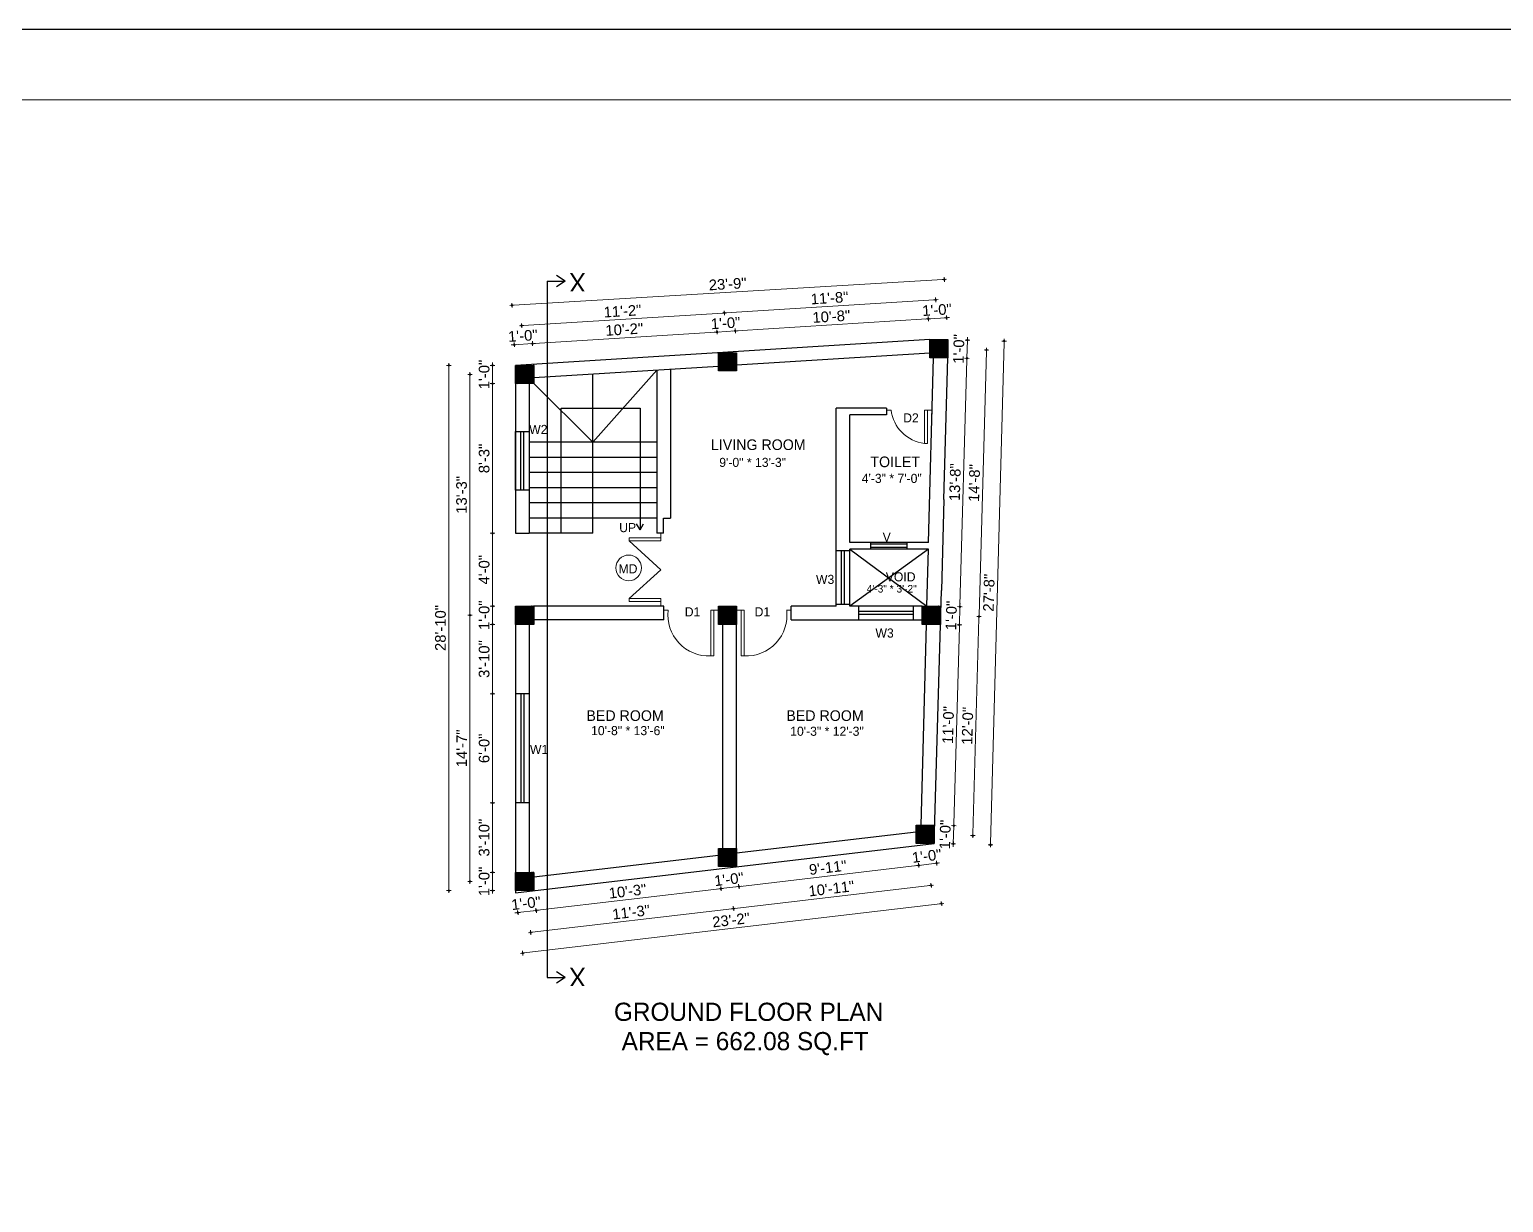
# Model space of a CAD drawing. Header units: inches. Extents: x 10143 to 23587, y -150 to 2442.
# Drawn here: x 18076 to 19047, y 1324 to 2098 of the extents above; entities that cross this region are included whole.
import ezdxf
from ezdxf.enums import TextEntityAlignment as Align

# ---------------------------------------------------------------- set-up
doc = ezdxf.new("R2010")
doc.units = ezdxf.units.IN
doc.header["$LTSCALE"] = 0.5
doc.header["$MEASUREMENT"] = 0
doc.header["$PDMODE"] = 66
for name, color, linetype, lineweight in [('0.13', 2, 'Continuous', 13), ('DW TEXT', 92, 'Continuous', 15), ('ELE1', 3, 'Continuous', 9), ('ELEVATION', 85, 'Continuous', 9), ('hatch', 9, 'Continuous', 0), ('Toilet', 7, 'Continuous', 25)]:
    doc.layers.add(name, color=color, linetype=linetype, lineweight=lineweight)
doc.styles.add('CEN', font='GOTHIC.TTF')
doc.styles.get("Standard").update_dxf_attribs({"font": 'arial.ttf'})
doc.dimstyles.new('S8', dxfattribs={"dimtxt": 5, "dimasz": 1, "dimexe": 6, "dimexo": 18, "dimgap": 1.9375, "dimtad": 1, "dimdec": 0, "dimzin": 3, "dimdsep": 46, "dimlunit": 4, "dimtxsty": 'Standard', "dimblk": 'dot 2', "dimcen": 12, "dimse1": 1, "dimse2": 1, "dimclrd": 1, "dimclre": 1, "dimclrt": 256, "dimadec": 0, "dimazin": 0, "dimtfac": 0.75, "dimtdec": 0, "dimtix": 1, "dimtmove": 1, "dimatfit": 3, "dimldrblk": 'DOT', "dimfxl": 1, "dimtolj": 1, "dimtzin": 0, "dimlwd": 9, "dimlwe": 9, "dimarcsym": 0})
pattern_1 = [(135, (18654.83025, -1856.22724), (-0.0883883476, -0.0883883476), [])]

# ---------------------------------------------------------------- blocks, each defined once
blk = doc.blocks.new('dot1')
at = {"layer": 'hatch'}
h = blk.add_hatch(color=256, dxfattribs=at)
edge = h.paths.add_edge_path()
edge.add_arc((0, 0), 1, 0, 360)
for p, q in [((3, 0), (-3, 0)), ((0, 3), (0, -3))]:
    blk.add_line(p, q, dxfattribs=at)
blk.add_circle((0, 0), 1, dxfattribs=at)
blk = doc.blocks.new('dot 2')
at = {"layer": 'hatch', "xscale": 0.5, "yscale": 0.5, "zscale": 0.5}
blk.add_blockref('dot1', (0, 0), dxfattribs=at)
blk = doc.blocks.new('*D1353')
at = {"layer": 'Defpoints', "color": 0, "transparency": 16777216}
for p in [(18380.82, 1541.92), (18395.98, 1541.92), (18395.98, 1529.92)]:
    blk.add_point(p, dxfattribs=at)
at = {"layer": 'Toilet', "color": 1, "lineweight": 9, "transparency": 16777216}
for p, q in [((18380.82, 1542.92), (18380.82, 1543.92)), ((18380.82, 1529.92), (18380.82, 1541.92)), ((18380.82, 1528.92), (18380.82, 1527.92))]:
    blk.add_line(p, q, dxfattribs=at)
for p, rotation in [((18380.82, 1541.92), 270), ((18380.82, 1529.92), 90)]:
    blk.add_blockref('dot 2', p, dxfattribs=dict(at, rotation=rotation))
at = {"layer": 'Toilet', "transparency": 16777216, "insert": (18375.3, 1535.92), "char_height": 7, "attachment_point": 5, "rotation": 90}
blk.add_mtext('\\A1;1\'-0"', dxfattribs=at)
blk = doc.blocks.new('_Dot')
at = {"color": 0, "linetype": 'ByBlock', "lineweight": -2}
blk.add_line((-0.5, 0), (-1, 0), dxfattribs=at)
at = {"color": 0, "linetype": 'ByBlock', "const_width": 0.5}
blk.add_lwpolyline([(-0.25, 0, 1), (0.25, 0, 1)], format="xyb", close=True, dxfattribs=at)
blk = doc.blocks.new('*D1354')
at = {"layer": 'Defpoints', "color": 0, "transparency": 16777216}
for p in [(18380.82, 1587.66), (18395.98, 1587.66), (18395.98, 1541.92)]:
    blk.add_point(p, dxfattribs=at)
at = {"layer": 'Toilet', "color": 1, "lineweight": 9, "transparency": 16777216}
blk.add_line((18380.82, 1542.92), (18380.82, 1586.66), dxfattribs=at)
for p, rotation in [((18380.82, 1587.66), 90), ((18380.82, 1541.92), 270)]:
    blk.add_blockref('dot 2', p, dxfattribs=dict(at, rotation=rotation))
at = {"layer": 'Toilet', "transparency": 16777216, "insert": (18375.3, 1564.79), "char_height": 7, "attachment_point": 5, "rotation": 90}
blk.add_mtext('\\A1;3\'-10"', dxfattribs=at)
blk = doc.blocks.new('*D1355')
at = {"layer": 'Defpoints', "color": 0, "transparency": 16777216}
for p in [(18380.82, 1659.66), (18395.98, 1659.66), (18395.98, 1587.66)]:
    blk.add_point(p, dxfattribs=at)
at = {"layer": 'Toilet', "color": 1, "lineweight": 9, "transparency": 16777216}
blk.add_line((18380.82, 1588.66), (18380.82, 1658.66), dxfattribs=at)
for p, rotation in [((18380.82, 1659.66), 90), ((18380.82, 1587.66), 270)]:
    blk.add_blockref('dot 2', p, dxfattribs=dict(at, rotation=rotation))
at = {"layer": 'Toilet', "transparency": 16777216, "insert": (18375.3, 1623.66), "char_height": 7, "attachment_point": 5, "rotation": 90}
blk.add_mtext('\\A1;6\'-0"', dxfattribs=at)
blk = doc.blocks.new('*D1356')
at = {"layer": 'Defpoints', "color": 0, "transparency": 16777216}
for p in [(18380.82, 1705.41), (18395.98, 1705.41), (18395.98, 1659.66)]:
    blk.add_point(p, dxfattribs=at)
at = {"layer": 'Toilet', "color": 1, "lineweight": 9, "transparency": 16777216}
blk.add_line((18380.82, 1660.66), (18380.82, 1704.41), dxfattribs=at)
for p, rotation in [((18380.82, 1705.41), 90), ((18380.82, 1659.66), 270)]:
    blk.add_blockref('dot 2', p, dxfattribs=dict(at, rotation=rotation))
at = {"layer": 'Toilet', "transparency": 16777216, "insert": (18375.3, 1682.53), "char_height": 7, "attachment_point": 5, "rotation": 90}
blk.add_mtext('\\A1;3\'-10"', dxfattribs=at)
blk = doc.blocks.new('*D1357')
at = {"layer": 'Defpoints', "color": 0, "transparency": 16777216}
for p in [(18380.82, 1717.41), (18395.98, 1717.41), (18395.98, 1705.41)]:
    blk.add_point(p, dxfattribs=at)
at = {"layer": 'Toilet', "color": 1, "lineweight": 9, "transparency": 16777216}
for p, q in [((18380.82, 1718.41), (18380.82, 1719.41)), ((18380.82, 1705.41), (18380.82, 1717.41)), ((18380.82, 1704.41), (18380.82, 1703.41))]:
    blk.add_line(p, q, dxfattribs=at)
for p, rotation in [((18380.82, 1717.41), 270), ((18380.82, 1705.41), 90)]:
    blk.add_blockref('dot 2', p, dxfattribs=dict(at, rotation=rotation))
at = {"layer": 'Toilet', "transparency": 16777216, "insert": (18375.3, 1711.41), "char_height": 7, "attachment_point": 5, "rotation": 90}
blk.add_mtext('\\A1;1\'-0"', dxfattribs=at)
blk = doc.blocks.new('*D1358')
at = {"layer": 'Defpoints', "color": 0, "transparency": 16777216}
for p in [(18380.82, 1765.41), (18395.98, 1765.41), (18395.98, 1717.41)]:
    blk.add_point(p, dxfattribs=at)
at = {"layer": 'Toilet', "color": 1, "lineweight": 9, "transparency": 16777216}
blk.add_line((18380.82, 1718.41), (18380.82, 1764.41), dxfattribs=at)
for p, rotation in [((18380.82, 1765.41), 90), ((18380.82, 1717.41), 270)]:
    blk.add_blockref('dot 2', p, dxfattribs=dict(at, rotation=rotation))
at = {"layer": 'Toilet', "transparency": 16777216, "insert": (18375.3, 1741.41), "char_height": 7, "attachment_point": 5, "rotation": 90}
blk.add_mtext('\\A1;4\'-0"', dxfattribs=at)
blk = doc.blocks.new('*D1359')
at = {"layer": 'Defpoints', "color": 0, "transparency": 16777216}
for p in [(18380.82, 1864.09), (18395.98, 1864.09), (18395.98, 1765.41)]:
    blk.add_point(p, dxfattribs=at)
at = {"layer": 'Toilet', "color": 1, "lineweight": 9, "transparency": 16777216}
blk.add_line((18380.82, 1766.41), (18380.82, 1863.09), dxfattribs=at)
for p, rotation in [((18380.82, 1864.09), 90), ((18380.82, 1765.41), 270)]:
    blk.add_blockref('dot 2', p, dxfattribs=dict(at, rotation=rotation))
at = {"layer": 'Toilet', "transparency": 16777216, "insert": (18375.3, 1814.75), "char_height": 7, "attachment_point": 5, "rotation": 90}
blk.add_mtext('\\A1;8\'-3"', dxfattribs=at)
blk = doc.blocks.new('*D1360')
at = {"layer": 'Defpoints', "color": 0, "transparency": 16777216}
for p in [(18380.82, 1876.09), (18395.98, 1876.09), (18395.98, 1864.09)]:
    blk.add_point(p, dxfattribs=at)
at = {"layer": 'Toilet', "color": 1, "lineweight": 9, "transparency": 16777216}
for p, q in [((18380.82, 1877.09), (18380.82, 1878.09)), ((18380.82, 1864.09), (18380.82, 1876.09)), ((18380.82, 1863.09), (18380.82, 1862.09))]:
    blk.add_line(p, q, dxfattribs=at)
for p, rotation in [((18380.82, 1876.09), 270), ((18380.82, 1864.09), 90)]:
    blk.add_blockref('dot 2', p, dxfattribs=dict(at, rotation=rotation))
at = {"layer": 'Toilet', "transparency": 16777216, "insert": (18375.3, 1870.09), "char_height": 7, "attachment_point": 5, "rotation": 90}
blk.add_mtext('\\A1;1\'-0"', dxfattribs=at)
blk = doc.blocks.new('*D1361')
at = {"layer": 'Defpoints', "color": 0, "transparency": 16777216}
for p in [(18365.92, 1711.41), (18401.98, 1711.41), (18401.98, 1535.92)]:
    blk.add_point(p, dxfattribs=at)
at = {"layer": 'Toilet', "color": 1, "lineweight": 9, "transparency": 16777216}
blk.add_line((18365.92, 1536.92), (18365.92, 1710.41), dxfattribs=at)
for p, rotation in [((18365.92, 1711.41), 90), ((18365.92, 1535.92), 270)]:
    blk.add_blockref('dot 2', p, dxfattribs=dict(at, rotation=rotation))
at = {"layer": 'Toilet', "transparency": 16777216, "insert": (18360.47, 1623.66), "char_height": 7, "attachment_point": 5, "rotation": 90}
blk.add_mtext('\\A1;14\'-7"', dxfattribs=at)
blk = doc.blocks.new('*D1362')
at = {"layer": 'Defpoints', "color": 0, "transparency": 16777216}
for p in [(18365.92, 1870.09), (18401.98, 1870.09), (18401.98, 1711.41)]:
    blk.add_point(p, dxfattribs=at)
at = {"layer": 'Toilet', "color": 1, "lineweight": 9, "transparency": 16777216}
blk.add_line((18365.92, 1712.41), (18365.92, 1869.09), dxfattribs=at)
for p, rotation in [((18365.92, 1870.09), 90), ((18365.92, 1711.41), 270)]:
    blk.add_blockref('dot 2', p, dxfattribs=dict(at, rotation=rotation))
at = {"layer": 'Toilet', "transparency": 16777216, "insert": (18360.4, 1790.75), "char_height": 7, "attachment_point": 5, "rotation": 90}
blk.add_mtext('\\A1;13\'-3"', dxfattribs=at)
blk = doc.blocks.new('*D1363')
at = {"layer": 'Defpoints', "color": 0, "transparency": 16777216}
for p in [(18352.04, 1876.09), (18395.98, 1876.09), (18395.98, 1529.92)]:
    blk.add_point(p, dxfattribs=at)
at = {"layer": 'Toilet', "color": 1, "lineweight": 9, "transparency": 16777216}
blk.add_line((18352.04, 1530.92), (18352.04, 1875.09), dxfattribs=at)
for p, rotation in [((18352.04, 1876.09), 90), ((18352.04, 1529.92), 270)]:
    blk.add_blockref('dot 2', p, dxfattribs=dict(at, rotation=rotation))
at = {"layer": 'Toilet', "transparency": 16777216, "insert": (18346.53, 1703), "char_height": 7, "attachment_point": 5, "rotation": 90}
blk.add_mtext('\\A1;28\'-10"', dxfattribs=at)
blk = doc.blocks.new('*D1364')
at = {"layer": 'Defpoints', "color": 0, "transparency": 16777216}
for p in [(18395.98, 1528.5), (18407.98, 1529.92), (18409.53, 1516.8)]:
    blk.add_point(p, dxfattribs=at)
at = {"layer": 'Toilet', "color": 1, "lineweight": 9, "transparency": 16777216}
for p, q in [((18396.53, 1515.27), (18395.54, 1515.15)), ((18397.53, 1515.39), (18409.53, 1516.8)), ((18410.52, 1516.92), (18411.51, 1517.04))]:
    blk.add_line(p, q, dxfattribs=at)
for p, rotation in [((18397.53, 1515.39), 6.727351048226113), ((18409.53, 1516.8), 186.7273510482261)]:
    blk.add_blockref('dot 2', p, dxfattribs=dict(at, rotation=rotation))
at = {"layer": 'Toilet', "transparency": 16777216, "insert": (18402.88, 1521.57), "char_height": 7, "attachment_point": 5, "rotation": 6.72735}
blk.add_mtext('\\A1;1\'-0"', dxfattribs=at)
blk = doc.blocks.new('*D1365')
at = {"layer": 'Defpoints', "color": 0, "transparency": 16777216}
for p in [(18529.6, 1545.68), (18407.98, 1529.92), (18531.31, 1531.17)]:
    blk.add_point(p, dxfattribs=at)
at = {"layer": 'Toilet', "color": 1, "lineweight": 9, "transparency": 16777216}
blk.add_line((18410.52, 1516.92), (18530.32, 1531.05), dxfattribs=at)
for p, rotation in [((18531.31, 1531.17), 6.727351048252396), ((18409.53, 1516.8), 186.7273510482524)]:
    blk.add_blockref('dot 2', p, dxfattribs=dict(at, rotation=rotation))
at = {"layer": 'Toilet', "transparency": 16777216, "insert": (18469.78, 1529.46), "char_height": 7, "attachment_point": 5, "rotation": 6.72735}
blk.add_mtext('\\A1;10\'-3"', dxfattribs=at)
blk = doc.blocks.new('*D1366')
at = {"layer": 'Defpoints', "color": 0, "transparency": 16777216}
for p in [(18529.6, 1545.68), (18541.6, 1545.68), (18543.15, 1532.56)]:
    blk.add_point(p, dxfattribs=at)
at = {"layer": 'Toilet', "color": 1, "lineweight": 9, "transparency": 16777216}
for p, q in [((18530.32, 1531.05), (18529.33, 1530.93)), ((18531.31, 1531.17), (18543.15, 1532.56)), ((18544.14, 1532.68), (18545.14, 1532.8))]:
    blk.add_line(p, q, dxfattribs=at)
for p, rotation in [((18531.31, 1531.17), 6.727351048252412), ((18543.15, 1532.56), 186.7273510482524)]:
    blk.add_blockref('dot 2', p, dxfattribs=dict(at, rotation=rotation))
at = {"layer": 'Toilet', "transparency": 16777216, "insert": (18536.59, 1537.34), "char_height": 7, "attachment_point": 5, "rotation": 6.72735}
blk.add_mtext('\\A1;1\'-0"', dxfattribs=at)
blk = doc.blocks.new('*D1367')
at = {"layer": 'Defpoints', "color": 0, "transparency": 16777216}
for p in [(18659.88, 1561.05), (18541.6, 1545.68), (18661.59, 1546.54)]:
    blk.add_point(p, dxfattribs=at)
at = {"layer": 'Toilet', "color": 1, "lineweight": 9, "transparency": 16777216}
blk.add_line((18544.14, 1532.68), (18660.6, 1546.42), dxfattribs=at)
for p, rotation in [((18661.59, 1546.54), 6.727351048252396), ((18543.15, 1532.56), 186.7273510482524)]:
    blk.add_blockref('dot 2', p, dxfattribs=dict(at, rotation=rotation))
at = {"layer": 'Toilet', "transparency": 16777216, "insert": (18601.73, 1545.02), "char_height": 7, "attachment_point": 5, "rotation": 6.72735}
blk.add_mtext('\\A1;9\'-11"', dxfattribs=at)
blk = doc.blocks.new('*D1368')
at = {"layer": 'Defpoints', "color": 0, "transparency": 16777216}
for p in [(18659.88, 1561.05), (18671.88, 1561.05), (18673.43, 1547.93)]:
    blk.add_point(p, dxfattribs=at)
at = {"layer": 'Toilet', "color": 1, "lineweight": 9, "transparency": 16777216}
for p, q in [((18660.6, 1546.42), (18659.61, 1546.3)), ((18661.59, 1546.54), (18673.43, 1547.93)), ((18674.42, 1548.05), (18675.41, 1548.17))]:
    blk.add_line(p, q, dxfattribs=at)
for p, rotation in [((18661.59, 1546.54), 6.727351048252412), ((18673.43, 1547.93), 186.7273510482524)]:
    blk.add_blockref('dot 2', p, dxfattribs=dict(at, rotation=rotation))
at = {"layer": 'Toilet', "transparency": 16777216, "insert": (18666.87, 1552.71), "char_height": 7, "attachment_point": 5, "rotation": 6.72735}
blk.add_mtext('\\A1;1\'-0"', dxfattribs=at)
blk = doc.blocks.new('*D1369')
at = {"layer": 'Defpoints', "color": 0, "transparency": 16777216}
for p in [(18665.88, 1567.05), (18535.6, 1551.68), (18539.57, 1518.04)]:
    blk.add_point(p, dxfattribs=at)
at = {"layer": 'Toilet', "color": 1, "lineweight": 9, "transparency": 16777216}
blk.add_line((18668.86, 1533.29), (18540.56, 1518.15), dxfattribs=at)
for p, rotation in [((18669.85, 1533.4), 6.727351048225874), ((18539.57, 1518.04), 186.7273510482259)]:
    blk.add_blockref('dot 2', p, dxfattribs=dict(at, rotation=rotation))
at = {"layer": 'Toilet', "transparency": 16777216, "insert": (18604.07, 1531.19), "char_height": 7, "attachment_point": 5, "rotation": 6.72735}
blk.add_mtext('\\A1;10\'-11"', dxfattribs=at)
blk = doc.blocks.new('*D1370')
at = {"layer": 'Defpoints', "color": 0, "transparency": 16777216}
for p in [(18535.6, 1551.68), (18401.98, 1535.92), (18405.95, 1502.27)]:
    blk.add_point(p, dxfattribs=at)
at = {"layer": 'Toilet', "color": 1, "lineweight": 9, "transparency": 16777216}
blk.add_line((18538.58, 1517.92), (18406.94, 1502.39), dxfattribs=at)
for p, rotation in [((18539.57, 1518.04), 6.727351048252412), ((18405.95, 1502.27), 186.7273510482524)]:
    blk.add_blockref('dot 2', p, dxfattribs=dict(at, rotation=rotation))
at = {"layer": 'Toilet', "transparency": 16777216, "insert": (18472.11, 1515.63), "char_height": 7, "attachment_point": 5, "rotation": 6.72735}
blk.add_mtext('\\A1;11\'-3"', dxfattribs=at)
blk = doc.blocks.new('*D1371')
at = {"layer": 'Defpoints', "color": 0, "transparency": 16777216}
for p in [(18671.88, 1561.05), (18395.98, 1528.5), (18676.58, 1521.25)]:
    blk.add_point(p, dxfattribs=at)
at = {"layer": 'Toilet', "color": 1, "lineweight": 9, "transparency": 16777216}
blk.add_line((18401.67, 1488.82), (18675.58, 1521.13), dxfattribs=at)
for p, rotation in [((18676.58, 1521.25), 6.727351048225743), ((18400.68, 1488.7), 186.7273510482257)]:
    blk.add_blockref('dot 2', p, dxfattribs=dict(at, rotation=rotation))
at = {"layer": 'Toilet', "transparency": 16777216, "insert": (18537.98, 1510.45), "char_height": 7, "attachment_point": 5, "rotation": 6.72735}
blk.add_mtext('\\A1;23\'-2"', dxfattribs=at)
blk = doc.blocks.new('*D1372')
at = {"layer": 'Defpoints', "color": 0, "transparency": 16777216}
for p in [(18669.93, 1711.41), (18701.31, 1710.53), (18665.88, 1567.05)]:
    blk.add_point(p, dxfattribs=at)
at = {"layer": 'Toilet', "color": 1, "lineweight": 9, "transparency": 16777216}
blk.add_line((18697.29, 1567.17), (18701.28, 1709.53), dxfattribs=at)
for p, rotation in [((18701.31, 1710.53), 88.39404783827474), ((18697.26, 1566.17), 268.3940478382747)]:
    blk.add_blockref('dot 2', p, dxfattribs=dict(at, rotation=rotation))
at = {"layer": 'Toilet', "transparency": 16777216, "insert": (18693.78, 1638.5), "char_height": 7, "attachment_point": 5, "rotation": 88.39405}
blk.add_mtext('\\A1;12\'-0"', dxfattribs=at)
blk = doc.blocks.new('*D1373')
at = {"layer": 'Defpoints', "color": 0, "transparency": 16777216}
for p in [(18674.86, 1887.14), (18706.24, 1886.26), (18669.93, 1711.41)]:
    blk.add_point(p, dxfattribs=at)
at = {"layer": 'Toilet', "color": 1, "lineweight": 9, "transparency": 16777216}
blk.add_line((18701.34, 1711.53), (18706.21, 1885.26), dxfattribs=at)
for p, rotation in [((18706.24, 1886.26), 88.3940478382136), ((18701.31, 1710.53), 268.3940478382136)]:
    blk.add_blockref('dot 2', p, dxfattribs=dict(at, rotation=rotation))
at = {"layer": 'Toilet', "transparency": 16777216, "insert": (18698.26, 1798.55), "char_height": 7, "attachment_point": 5, "rotation": 88.39405}
blk.add_mtext('\\A1;14\'-8"', dxfattribs=at)
blk = doc.blocks.new('*D1344')
at = {"layer": 'Defpoints', "color": 0, "transparency": 16777216}
for p in [(18672.22, 1573.05), (18684.73, 1572.69), (18671.88, 1561.05)]:
    blk.add_point(p, dxfattribs=at)
at = {"layer": 'Toilet', "color": 1, "lineweight": 9, "transparency": 16777216}
for p, q in [((18684.76, 1573.69), (18684.78, 1574.69)), ((18684.39, 1560.69), (18684.73, 1572.69)), ((18684.36, 1559.69), (18684.33, 1558.7))]:
    blk.add_line(p, q, dxfattribs=at)
for p, rotation in [((18684.73, 1572.69), 268.3940478382726), ((18684.39, 1560.69), 88.39404783827257)]:
    blk.add_blockref('dot 2', p, dxfattribs=dict(at, rotation=rotation))
at = {"layer": 'Toilet', "transparency": 16777216, "insert": (18679.05, 1566.85), "char_height": 7, "attachment_point": 5, "rotation": 88.39405}
blk.add_mtext('\\A1;1\'-0"', dxfattribs=at)
blk = doc.blocks.new('*D1374')
at = {"layer": 'Defpoints', "color": 0, "transparency": 16777216}
for p in [(18675.93, 1705.41), (18688.44, 1705.06), (18672.22, 1573.05)]:
    blk.add_point(p, dxfattribs=at)
at = {"layer": 'Toilet', "color": 1, "lineweight": 9, "transparency": 16777216}
blk.add_line((18684.76, 1573.69), (18688.41, 1704.06), dxfattribs=at)
for p, rotation in [((18688.44, 1705.06), 88.3940478382136), ((18684.73, 1572.69), 268.3940478382136)]:
    blk.add_blockref('dot 2', p, dxfattribs=dict(at, rotation=rotation))
at = {"layer": 'Toilet', "transparency": 16777216, "insert": (18681.07, 1639.03), "char_height": 7, "attachment_point": 5, "rotation": 88.39405}
blk.add_mtext('\\A1;11\'-0"', dxfattribs=at)
blk = doc.blocks.new('*D1375')
at = {"layer": 'Defpoints', "color": 0, "transparency": 16777216}
for p in [(18675.93, 1717.41), (18688.77, 1717.05), (18675.93, 1705.41)]:
    blk.add_point(p, dxfattribs=at)
at = {"layer": 'Toilet', "color": 1, "lineweight": 9, "transparency": 16777216}
for p, q in [((18688.44, 1705.06), (18688.77, 1717.05)), ((18688.8, 1718.05), (18688.83, 1719.05)), ((18688.41, 1704.06), (18688.38, 1703.06))]:
    blk.add_line(p, q, dxfattribs=at)
for p, rotation in [((18688.77, 1717.05), 268.3940478382136), ((18688.44, 1705.06), 88.39404783821358)]:
    blk.add_blockref('dot 2', p, dxfattribs=dict(at, rotation=rotation))
at = {"layer": 'Toilet', "transparency": 16777216, "insert": (18683.1, 1711.21), "char_height": 7, "attachment_point": 5, "rotation": 88.39405}
blk.add_mtext('\\A1;1\'-0"', dxfattribs=at)
blk = doc.blocks.new('*D1376')
at = {"layer": 'Defpoints', "color": 0, "transparency": 16777216}
for p in [(18680.86, 1881.14), (18693.37, 1880.79), (18675.93, 1717.41)]:
    blk.add_point(p, dxfattribs=at)
at = {"layer": 'Toilet', "color": 1, "lineweight": 9, "transparency": 16777216}
blk.add_line((18688.8, 1718.05), (18693.34, 1879.79), dxfattribs=at)
for p, rotation in [((18693.37, 1880.79), 88.3940478382136), ((18688.77, 1717.05), 268.3940478382136)]:
    blk.add_blockref('dot 2', p, dxfattribs=dict(at, rotation=rotation))
at = {"layer": 'Toilet', "transparency": 16777216, "insert": (18685.56, 1799.07), "char_height": 7, "attachment_point": 5, "rotation": 88.39405}
blk.add_mtext('\\A1;13\'-8"', dxfattribs=at)
blk = doc.blocks.new('*D1377')
at = {"layer": 'Defpoints', "color": 0, "transparency": 16777216}
for p in [(18680.86, 1893.14), (18693.7, 1892.78), (18680.86, 1881.14)]:
    blk.add_point(p, dxfattribs=at)
at = {"layer": 'Toilet', "color": 1, "lineweight": 9, "transparency": 16777216}
for p, q in [((18693.73, 1893.78), (18693.76, 1894.78)), ((18693.37, 1880.79), (18693.7, 1892.78)), ((18693.34, 1879.79), (18693.31, 1878.79))]:
    blk.add_line(p, q, dxfattribs=at)
for p, rotation in [((18693.7, 1892.78), 268.3940478382136), ((18693.37, 1880.79), 88.39404783821358)]:
    blk.add_blockref('dot 2', p, dxfattribs=dict(at, rotation=rotation))
at = {"layer": 'Toilet', "transparency": 16777216, "insert": (18688.02, 1886.94), "char_height": 7, "attachment_point": 5, "rotation": 88.39405}
blk.add_mtext('\\A1;1\'-0"', dxfattribs=at)
blk = doc.blocks.new('*D1378')
at = {"layer": 'Defpoints', "color": 0, "transparency": 16777216}
for p in [(18680.86, 1893.14), (18717.87, 1892.14), (18671.88, 1561.05)]:
    blk.add_point(p, dxfattribs=at)
at = {"layer": 'Toilet', "color": 1, "lineweight": 9, "transparency": 16777216}
blk.add_line((18708.93, 1561.04), (18717.85, 1891.14), dxfattribs=at)
for p, rotation in [((18717.87, 1892.14), 88.45204859075596), ((18708.9, 1560.04), 268.452048590756)]:
    blk.add_blockref('dot 2', p, dxfattribs=dict(at, rotation=rotation))
at = {"layer": 'Toilet', "transparency": 16777216, "insert": (18707.88, 1726.24), "char_height": 7, "attachment_point": 5, "rotation": 88.45205}
blk.add_mtext('\\A1;27\'-8"', dxfattribs=at)
blk = doc.blocks.new('*D1379')
at = {"layer": 'Defpoints', "color": 0, "transparency": 16777216}
for p in [(18407.13, 1890.49), (18395.98, 1876.09), (18407.98, 1876.84)]:
    blk.add_point(p, dxfattribs=at)
at = {"layer": 'Toilet', "color": 1, "lineweight": 9, "transparency": 16777216}
for p, q in [((18394.13, 1889.68), (18393.13, 1889.62)), ((18395.13, 1889.74), (18407.13, 1890.49)), ((18408.13, 1890.55), (18409.12, 1890.61))]:
    blk.add_line(p, q, dxfattribs=at)
for p, rotation in [((18395.13, 1889.74), 3.575827605927389), ((18407.13, 1890.49), 183.5758276059273)]:
    blk.add_blockref('dot 2', p, dxfattribs=dict(at, rotation=rotation))
at = {"layer": 'Toilet', "transparency": 16777216, "insert": (18400.78, 1895.62), "char_height": 7, "attachment_point": 5, "rotation": 3.57583}
blk.add_mtext('\\A1;1\'-0"', dxfattribs=at)
blk = doc.blocks.new('*D1380')
at = {"layer": 'Defpoints', "color": 0, "transparency": 16777216}
for p in [(18528.75, 1898.09), (18529.6, 1884.44), (18407.98, 1876.84)]:
    blk.add_point(p, dxfattribs=at)
at = {"layer": 'Toilet', "color": 1, "lineweight": 9, "transparency": 16777216}
blk.add_line((18408.13, 1890.55), (18527.75, 1898.03), dxfattribs=at)
for p, rotation in [((18528.75, 1898.09), 3.57582760592538), ((18407.13, 1890.49), 183.5758276059254)]:
    blk.add_blockref('dot 2', p, dxfattribs=dict(at, rotation=rotation))
at = {"layer": 'Toilet', "transparency": 16777216, "insert": (18467.6, 1899.79), "char_height": 7, "attachment_point": 5, "rotation": 3.57583}
blk.add_mtext('\\A1;10\'-2"', dxfattribs=at)
blk = doc.blocks.new('*D1381')
at = {"layer": 'Defpoints', "color": 0, "transparency": 16777216}
for p in [(18540.7, 1898.84), (18529.6, 1884.44), (18541.6, 1884.44)]:
    blk.add_point(p, dxfattribs=at)
at = {"layer": 'Toilet', "color": 1, "lineweight": 9, "transparency": 16777216}
for p, q in [((18527.75, 1898.03), (18526.75, 1897.97)), ((18528.75, 1898.09), (18540.7, 1898.84)), ((18541.7, 1898.9), (18542.7, 1898.96))]:
    blk.add_line(p, q, dxfattribs=at)
for p, rotation in [((18528.75, 1898.09), 3.57582760592539), ((18540.7, 1898.84), 183.5758276059254)]:
    blk.add_blockref('dot 2', p, dxfattribs=dict(at, rotation=rotation))
at = {"layer": 'Toilet', "transparency": 16777216, "insert": (18534.38, 1903.96), "char_height": 7, "attachment_point": 5, "rotation": 3.57583}
blk.add_mtext('\\A1;1\'-0"', dxfattribs=at)
blk = doc.blocks.new('*D1382')
at = {"layer": 'Defpoints', "color": 0, "transparency": 16777216}
for p in [(18668, 1906.79), (18541.6, 1884.44), (18668.86, 1893.14)]:
    blk.add_point(p, dxfattribs=at)
at = {"layer": 'Toilet', "color": 1, "lineweight": 9, "transparency": 16777216}
blk.add_line((18541.7, 1898.9), (18667, 1906.73), dxfattribs=at)
for p, rotation in [((18668, 1906.79), 3.57582760592538), ((18540.7, 1898.84), 183.5758276059254)]:
    blk.add_blockref('dot 2', p, dxfattribs=dict(at, rotation=rotation))
at = {"layer": 'Toilet', "transparency": 16777216, "insert": (18604.01, 1908.32), "char_height": 7, "attachment_point": 5, "rotation": 3.57583}
blk.add_mtext('\\A1;10\'-8"', dxfattribs=at)
blk = doc.blocks.new('*D1383')
at = {"layer": 'Defpoints', "color": 0, "transparency": 16777216}
for p in [(18679.96, 1907.54), (18668.86, 1893.14), (18680.86, 1893.14)]:
    blk.add_point(p, dxfattribs=at)
at = {"layer": 'Toilet', "color": 1, "lineweight": 9, "transparency": 16777216}
for p, q in [((18667, 1906.73), (18666.01, 1906.67)), ((18668, 1906.79), (18679.96, 1907.54)), ((18680.95, 1907.6), (18681.95, 1907.66))]:
    blk.add_line(p, q, dxfattribs=at)
for p, rotation in [((18668, 1906.79), 3.57582760592539), ((18679.96, 1907.54), 183.5758276059254)]:
    blk.add_blockref('dot 2', p, dxfattribs=dict(at, rotation=rotation))
at = {"layer": 'Toilet', "transparency": 16777216, "insert": (18673.64, 1912.67), "char_height": 7, "attachment_point": 5, "rotation": 3.57583}
blk.add_mtext('\\A1;1\'-0"', dxfattribs=at)
blk = doc.blocks.new('*D1384')
at = {"layer": 'Defpoints', "color": 0, "transparency": 16777216}
for p in [(18533.59, 1910.65), (18674.86, 1887.14), (18535.6, 1878.44)]:
    blk.add_point(p, dxfattribs=at)
at = {"layer": 'Toilet', "color": 1, "lineweight": 9, "transparency": 16777216}
blk.add_line((18671.85, 1919.29), (18534.59, 1910.71), dxfattribs=at)
for p, rotation in [((18672.84, 1919.35), 3.575843646370442), ((18533.59, 1910.65), 183.5758436463704)]:
    blk.add_blockref('dot 2', p, dxfattribs=dict(at, rotation=rotation))
at = {"layer": 'Toilet', "transparency": 16777216, "insert": (18602.87, 1920.5), "char_height": 7, "attachment_point": 5, "rotation": 3.57584}
blk.add_mtext('\\A1;11\'-8"', dxfattribs=at)
blk = doc.blocks.new('*D1385')
at = {"layer": 'Defpoints', "color": 0, "transparency": 16777216}
for p in [(18399.97, 1902.3), (18535.6, 1878.44), (18401.98, 1870.09)]:
    blk.add_point(p, dxfattribs=at)
at = {"layer": 'Toilet', "color": 1, "lineweight": 9, "transparency": 16777216}
blk.add_line((18532.59, 1910.59), (18400.97, 1902.36), dxfattribs=at)
for p, rotation in [((18399.97, 1902.3), 183.5758436463512), ((18533.59, 1910.65), 3.575843646351258)]:
    blk.add_blockref('dot 2', p, dxfattribs=dict(at, rotation=rotation))
at = {"layer": 'Toilet', "transparency": 16777216, "insert": (18466.44, 1911.92), "char_height": 7, "attachment_point": 5, "rotation": 3.57584}
blk.add_mtext('\\A1;11\'-2"', dxfattribs=at)
blk = doc.blocks.new('*D1386')
at = {"layer": 'Defpoints', "color": 0, "transparency": 16777216}
for p in [(18393.61, 1915.7), (18680.86, 1893.14), (18395.98, 1876.09)]:
    blk.add_point(p, dxfattribs=at)
at = {"layer": 'Toilet', "color": 1, "lineweight": 9, "transparency": 16777216}
blk.add_line((18677.49, 1932.69), (18394.61, 1915.76), dxfattribs=at)
for p, rotation in [((18678.49, 1932.75), 3.425574687814992), ((18393.61, 1915.7), 183.425574687815)]:
    blk.add_blockref('dot 2', p, dxfattribs=dict(at, rotation=rotation))
at = {"layer": 'Toilet', "transparency": 16777216, "insert": (18535.72, 1929.73), "char_height": 7, "attachment_point": 5, "rotation": 3.42557}
blk.add_mtext('\\A1;23\'-9"', dxfattribs=at)

msp = doc.modelspace()

# ---------------------------------------------------------------- hatches: boundary and pattern name
at = {"layer": 'Toilet'}
h = msp.add_hatch(dxfattribs=at)
h.set_pattern_fill('ANSI31', color=256, angle=90)
h.set_pattern_definition(pattern_1)
h.paths.add_polyline_path([(18407.98, 1541.92), (18395.98, 1541.92), (18395.98, 1529.92), (18407.98, 1529.92)])
h.paths.add_polyline_path([(18407.98, 1717.41), (18395.98, 1717.41), (18395.98, 1705.41), (18407.98, 1705.41)])
h.paths.add_polyline_path([(18407.98, 1876.09), (18395.98, 1876.09), (18395.98, 1864.09), (18407.98, 1864.09)])
h.paths.add_polyline_path([(18541.6, 1884.44), (18529.6, 1884.44), (18529.6, 1872.44), (18541.6, 1872.44)])
h.paths.add_polyline_path([(18675.93, 1717.41), (18663.93, 1717.41), (18663.93, 1705.41), (18675.93, 1705.41)])
h.paths.add_polyline_path([(18659.88, 1561.05), (18671.88, 1561.05), (18671.88, 1573.05), (18659.88, 1573.05)])
h.paths.add_polyline_path([(18541.6, 1557.68), (18529.6, 1557.68), (18529.6, 1545.68), (18541.6, 1545.68)])
h.paths.add_polyline_path([(18529.6, 1705.41), (18541.6, 1705.41), (18541.6, 1717.41), (18529.6, 1717.41)])
h = msp.add_hatch(dxfattribs=at)
h.set_pattern_fill('ANSI31', color=256, angle=90)
h.set_pattern_definition(pattern_1)
h.paths.add_polyline_path([(18668.86, 1893.14), (18668.86, 1881.14), (18680.86, 1881.14), (18680.86, 1893.14), (18668.86, 1893.14)])

# ---------------------------------------------------------------- linework, layer by layer
at = {"layer": '0.13', "color": 0, "ltscale": 0.5}
for p, q in [((18640.38, 1843.91), (18640.38, 1847.91)), ((18670.38, 1843.91), (18670.38, 1847.91)), ((18489.48, 1765.41), (18493.48, 1765.41)), ((18488.98, 1717.41), (18492.98, 1717.41)), ((18493.6, 1717.41), (18493.6, 1708.66)), ((18529.6, 1717.41), (18529.6, 1713.41)), ((18541.6, 1717.41), (18541.6, 1713.41)), ((18577.6, 1717.41), (18577.6, 1708.66))]:
    msp.add_line(p, q, dxfattribs=at)
at = {"layer": 'Defpoints'}
msp.add_lwpolyline([(20282.07, 2097.54), (17104.47, 2097.54), (17104.47, -150.43), (20282.07, -150.43)], close=True, dxfattribs=at)
at = {"layer": 'ELE1'}
msp.add_lwpolyline([(17150.79, 2051.22), (20235.76, 2051.22), (20235.76, -104.11), (17150.79, -104.11)], close=True, dxfattribs=at)
at = {"layer": 'ELEVATION', "color": 146, "ltscale": 0.25, "true_color": 0x105689}
for p, q in [((18643.38, 1846.67), (18640.38, 1846.67)), ((18665.38, 1824.67), (18665.38, 1846.67)), ((18665.38, 1846.67), (18667.38, 1846.67)), ((18670.38, 1846.67), (18667.38, 1846.67)), ((18667.38, 1846.67), (18667.38, 1824.67)), ((18667.38, 1824.67), (18665.38, 1824.67)), ((18491.74, 1762.41), (18470.74, 1762.41)), ((18470.74, 1760.41), (18470.74, 1762.41)), ((18470.74, 1760.41), (18491.74, 1760.41)), ((18470.74, 1760.41), (18491.74, 1741.41)), ((18491.74, 1765.41), (18491.74, 1762.41)), ((18491.74, 1760.41), (18491.74, 1762.41)), ((18470.74, 1722.41), (18491.74, 1741.41)), ((18470.74, 1720.41), (18470.74, 1722.41)), ((18470.74, 1722.41), (18491.74, 1722.41)), ((18491.74, 1720.41), (18470.74, 1720.41)), ((18491.74, 1722.41), (18491.74, 1720.41)), ((18491.74, 1717.41), (18491.74, 1720.41)), ((18493.6, 1714.65), (18496.6, 1714.65)), ((18524.6, 1684.65), (18524.6, 1714.65)), ((18524.6, 1714.65), (18526.6, 1714.65)), ((18529.6, 1714.65), (18526.6, 1714.65)), ((18526.6, 1714.65), (18526.6, 1684.65)), ((18541.6, 1714.65), (18544.6, 1714.65)), ((18544.6, 1714.65), (18544.6, 1684.65)), ((18546.6, 1714.65), (18544.6, 1714.65)), ((18546.6, 1684.65), (18546.6, 1714.65)), ((18577.6, 1714.65), (18574.6, 1714.65)), ((18526.6, 1684.65), (18524.6, 1684.65)), ((18544.6, 1684.65), (18546.6, 1684.65))]:
    msp.add_line(p, q, dxfattribs=at)
at = {"layer": 'ELEVATION'}
msp.add_circle((18470.51, 1742.61), 8.46, dxfattribs=at)
at = {"layer": 'ELEVATION', "color": 146, "ltscale": 0.25, "true_color": 0x105689}
for centre, radius, start, end in [((18668.56, 1849.85), 25.38, 187.20434, 262.79566), ((18523.15, 1711.36), 26.75, 172.93802, 273.11211), ((18548.06, 1711.36), 26.75, 266.88789, 7.06198)]:
    msp.add_arc(centre, radius, start, end, dxfattribs=at)
at = {"layer": 'Toilet'}
for p, q in [((18428.74, 1931.58), (18423.06, 1935.28)), ((18416.74, 1931.58), (18416.74, 1472.54)), ((18416.74, 1931.58), (18428.74, 1931.58)), ((18428.74, 1931.58), (18423.06, 1927.88)), ((18668.86, 1893.14), (18395.98, 1876.09)), ((18395.98, 1876.09), (18395.98, 1765.41)), ((18407.98, 1876.09), (18407.98, 1876.84)), ((18529.6, 1875.42), (18407.98, 1867.82)), ((18668.86, 1884.12), (18541.6, 1876.17)), ((18668.07, 1759.41), (18671.25, 1881.14)), ((18678.24, 1787.68), (18680.86, 1881.14)), ((18446.98, 1825.41), (18488.98, 1872.88)), ((18446.98, 1825.41), (18446.98, 1870.26)), ((18488.98, 1872.88), (18488.98, 1775.41)), ((18497.98, 1873.45), (18497.98, 1775.41)), ((18404.98, 1864.09), (18404.98, 1765.41)), ((18446.98, 1825.41), (18407.98, 1864.09)), ((18425.98, 1765.41), (18425.98, 1847.83)), ((18425.98, 1847.83), (18477.98, 1847.83)), ((18477.98, 1847.83), (18477.98, 1767.8)), ((18640.38, 1847.91), (18607.27, 1847.91)), ((18607.27, 1717.41), (18607.27, 1847.91)), ((18640.38, 1847.91), (18640.38, 1843.41)), ((18640.38, 1843.41), (18616.27, 1843.41)), ((18616.27, 1759.41), (18616.27, 1843.41)), ((18616.27, 1759.41), (18616.27, 1843.41)), ((18395.98, 1793.91), (18395.98, 1832.59)), ((18395.98, 1832.59), (18404.98, 1832.59)), ((18399.48, 1793.91), (18399.48, 1832.59)), ((18401.48, 1793.91), (18401.48, 1832.59)), ((18446.98, 1825.41), (18404.98, 1825.41)), ((18446.98, 1765.41), (18446.98, 1825.41)), ((18488.98, 1825.41), (18446.98, 1825.41)), ((18446.98, 1765.41), (18446.98, 1825.41)), ((18456.98, 1825.41), (18446.98, 1825.41)), ((18446.98, 1815.41), (18404.98, 1815.41)), ((18488.98, 1815.41), (18446.98, 1815.41)), ((18446.98, 1805.41), (18404.98, 1805.41)), ((18488.98, 1805.41), (18446.98, 1805.41)), ((18404.98, 1793.91), (18395.98, 1793.91)), ((18446.98, 1795.41), (18404.98, 1795.41)), ((18488.98, 1795.41), (18446.98, 1795.41)), ((18678.24, 1787.68), (18676.55, 1727.68)), ((18446.98, 1785.41), (18404.98, 1785.41)), ((18488.98, 1785.41), (18446.98, 1785.41)), ((18446.98, 1775.41), (18404.98, 1775.41)), ((18488.98, 1775.41), (18446.98, 1775.41)), ((18477.98, 1767.8), (18475.72, 1771.68)), ((18477.98, 1767.8), (18480.24, 1771.68)), ((18488.98, 1775.41), (18488.98, 1765.41)), ((18493.48, 1775.41), (18497.98, 1775.41)), ((18493.48, 1765.41), (18493.48, 1775.41)), ((18395.98, 1765.41), (18404.98, 1765.41)), ((18446.98, 1765.41), (18404.98, 1765.41)), ((18493.48, 1765.41), (18488.98, 1765.41)), ((18668.07, 1759.41), (18616.27, 1759.41)), ((18630.11, 1754.91), (18630.11, 1759.41)), ((18654.11, 1758.16), (18630.11, 1758.16)), ((18654.11, 1754.91), (18654.11, 1759.41)), ((18616.27, 1753.91), (18607.27, 1753.91)), ((18610.77, 1718.41), (18610.77, 1753.91)), ((18612.77, 1718.41), (18612.77, 1753.91)), ((18667.95, 1754.91), (18616.27, 1754.91)), ((18667.95, 1754.91), (18616.27, 1717.41)), ((18616.27, 1754.91), (18666.97, 1717.41)), ((18616.27, 1717.41), (18616.27, 1754.91)), ((18654.11, 1756.16), (18630.11, 1756.16)), ((18666.97, 1717.41), (18667.95, 1754.91)), ((18671.88, 1561.05), (18676.55, 1727.68)), ((18676.52, 1726.41), (18676.52, 1726.41)), ((18395.98, 1717.41), (18395.98, 1528.5)), ((18493.6, 1717.41), (18407.98, 1717.41)), ((18493.6, 1708.41), (18493.6, 1717.41)), ((18607.27, 1717.41), (18577.6, 1717.41)), ((18577.6, 1708.41), (18577.6, 1717.41)), ((18616.27, 1718.41), (18607.27, 1718.41)), ((18663.93, 1717.41), (18616.27, 1717.41)), ((18622.1, 1708.41), (18622.1, 1717.41)), ((18658.1, 1713.91), (18622.1, 1713.91)), ((18658.1, 1711.91), (18622.1, 1711.91)), ((18658.1, 1708.41), (18658.1, 1717.41)), ((18404.98, 1705.41), (18404.98, 1541.92)), ((18493.6, 1708.41), (18407.98, 1708.41)), ((18532.6, 1557.68), (18532.6, 1705.41)), ((18541.6, 1554.56), (18541.6, 1705.41)), ((18577.6, 1708.41), (18663.93, 1708.41)), ((18663.21, 1573.05), (18666.66, 1705.41)), ((18404.98, 1659.66), (18395.98, 1659.66)), ((18399.48, 1659.66), (18399.48, 1587.66)), ((18401.48, 1659.66), (18401.48, 1587.66)), ((18404.98, 1587.66), (18395.98, 1587.66)), ((18541.6, 1554.74), (18659.88, 1568.69)), ((18663.21, 1573.05), (18672.22, 1573.05)), ((18395.98, 1528.5), (18671.88, 1561.05)), ((18407.98, 1538.98), (18529.6, 1553.32)), ((18416.74, 1472.54), (18428.74, 1472.54)), ((18428.74, 1472.54), (18423.06, 1476.24)), ((18428.74, 1472.54), (18423.06, 1468.84))]:
    msp.add_line(p, q, dxfattribs=at)
for points in [[(18529.6, 1872.44), (18529.6, 1884.44), (18541.6, 1884.44), (18541.6, 1872.44)], [(18668.86, 1881.14), (18668.86, 1893.14), (18680.86, 1893.14), (18680.86, 1881.14)], [(18395.98, 1864.09), (18395.98, 1876.09), (18407.98, 1876.09), (18407.98, 1864.09)], [(18395.98, 1705.41), (18395.98, 1717.41), (18407.98, 1717.41), (18407.98, 1705.41)], [(18529.6, 1705.41), (18529.6, 1717.41), (18541.6, 1717.41), (18541.6, 1705.41)], [(18663.93, 1705.41), (18663.93, 1717.41), (18675.93, 1717.41), (18675.93, 1705.41)], [(18659.88, 1561.05), (18659.88, 1573.05), (18671.88, 1573.05), (18671.88, 1561.05)], [(18529.6, 1545.68), (18529.6, 1557.68), (18541.6, 1557.68), (18541.6, 1545.68)], [(18395.98, 1529.92), (18395.98, 1541.92), (18407.98, 1541.92), (18407.98, 1529.92)]]:
    msp.add_lwpolyline(points, close=True, dxfattribs=at)

# ---------------------------------------------------------------- texts
at = {"layer": 'DW TEXT', "ltscale": 0.13, "style": 'CEN'}
for p in [(18436.78, 1931.01), (18436.78, 1473.1)]:
    msp.add_text('X', height=12, rotation=180, dxfattribs=at).set_placement(p, align=Align.MIDDLE_CENTER)
for s, height, p in [('W2', 6, (18411, 1833.88)), ('D2', 6, (18656.5, 1841.51)), ('LIVING ROOM ', 7, (18557.21, 1823.82)), ('9\'-0" * 13\'-3"', 6, (18552.19, 1812.16)), ('TOILET', 7, (18646.14, 1812.53)), ('4\'-3" * 7\'-0"', 6, (18643.83, 1801.62)), ('UP', 6, (18469.84, 1769.19)), ('V', 6, (18640.52, 1762.83)), ('MD', 6, (18470.07, 1742.04)), ('VOID', 6, (18649.71, 1736.72)), ('W3', 6, (18599.94, 1735.04)), ('4\'-3" * 3\'-2"', 5, (18643.83, 1728.87)), ('D1', 6, (18512.6, 1713.65)), ('D1', 6, (18558.6, 1713.65)), ('W3', 6, (18639.12, 1699.67)), ('BED ROOM', 7, (18468.14, 1645.23)), ('BED ROOM', 7, (18599.88, 1645.23)), ('10\'-8" * 13\'-6"', 6, (18469.98, 1635.36)), ('10\'-3" * 12\'-3"', 6, (18601.18, 1634.94)), ('W1', 6, (18411.5, 1622.93)), ('GROUND FLOOR PLAN', 12, (18549.5, 1450)), ('AREA = 662.08 SQ.FT ', 12, (18549.5, 1430.66))]:
    msp.add_text(s, height=height, dxfattribs=at).set_placement(p, align=Align.MIDDLE_CENTER)

# ---------------------------------------------------------------- dimensions: what is measured, and where the dimension line sits
at = {"layer": 'Toilet'}
for p1, p2, distance, picture, middle in [((18680.86, 1893.14), (18395.98, 1876.09), -39.68, '*D1386', (18535.72, 1929.73)), ((18674.86, 1887.14), (18535.6, 1878.44), -32.27, '*D1384', (18602.87, 1920.5)), ((18395.98, 1876.09), (18407.98, 1876.84), 13.68, '*D1379', (18400.78, 1895.62)), ((18671.88, 1561.05), (18680.86, 1893.14), -37.03, '*D1378', (18707.88, 1726.24)), ((18665.88, 1567.05), (18669.93, 1711.41), -31.39, '*D1372', (18693.78, 1638.5)), ((18671.88, 1561.05), (18672.22, 1573.05), -12.51, '*D1344', (18679.05, 1566.85)), ((18665.88, 1567.05), (18535.6, 1551.68), 33.88, '*D1369', (18604.07, 1531.19)), ((18395.98, 1528.5), (18671.88, 1561.05), -40.07, '*D1371', (18537.98, 1510.45)), ((18395.98, 1528.5), (18407.98, 1529.92), -13.2, '*D1364', (18402.88, 1521.57))]:
    dim = msp.add_aligned_dim(p1=p1, p2=p2, distance=distance, dimstyle='S8', override={"dimtxt": 7, "dimfxl": 2, "dimfxlon": 1, "dimarcsym": 1}, dxfattribs=at)
    dim.commit()
    dim.dimension.update_dxf_attribs({"geometry": picture, "text_midpoint": middle})
for base, p1, p2, angle, picture, middle in [((18399.97, 1902.3), (18535.6, 1878.44), (18401.98, 1870.09), 3.57584, '*D1385', (18466.44, 1911.92)), ((18668, 1906.79), (18541.6, 1884.44), (18668.86, 1893.14), 183.57583, '*D1382', (18604.01, 1908.32)), ((18679.96, 1907.54), (18668.86, 1893.14), (18680.86, 1893.14), 183.57583, '*D1383', (18673.64, 1912.67)), ((18528.75, 1898.09), (18407.98, 1876.84), (18529.6, 1884.44), 183.57583, '*D1380', (18467.6, 1899.79)), ((18540.7, 1898.84), (18529.6, 1884.44), (18541.6, 1884.44), 183.57583, '*D1381', (18534.38, 1903.96)), ((18693.7, 1892.78), (18680.86, 1881.14), (18680.86, 1893.14), 268.39405, '*D1377', (18688.02, 1886.94)), ((18706.24, 1886.26), (18669.93, 1711.41), (18674.86, 1887.14), 268.39405, '*D1373', (18698.26, 1798.55)), ((18352.04, 1876.09), (18395.98, 1529.92), (18395.98, 1876.09), 90, '*D1363', (18346.53, 1703)), ((18380.82, 1876.09), (18395.98, 1864.09), (18395.98, 1876.09), 90, '*D1360', (18375.3, 1870.09)), ((18693.37, 1880.79), (18675.93, 1717.41), (18680.86, 1881.14), 268.39405, '*D1376', (18685.56, 1799.07)), ((18365.92, 1870.09), (18401.98, 1711.41), (18401.98, 1870.09), 90, '*D1362', (18360.4, 1790.75)), ((18380.82, 1864.09), (18395.98, 1765.41), (18395.98, 1864.09), 90, '*D1359', (18375.3, 1814.75)), ((18380.82, 1765.41), (18395.98, 1717.41), (18395.98, 1765.41), 90, '*D1358', (18375.3, 1741.41)), ((18380.82, 1717.41), (18395.98, 1705.41), (18395.98, 1717.41), 90, '*D1357', (18375.3, 1711.41)), ((18688.77, 1717.05), (18675.93, 1705.41), (18675.93, 1717.41), 268.39405, '*D1375', (18683.1, 1711.21)), ((18365.92, 1711.41), (18401.98, 1535.92), (18401.98, 1711.41), 90, '*D1361', (18360.47, 1623.66)), ((18380.82, 1705.41), (18395.98, 1659.66), (18395.98, 1705.41), 90, '*D1356', (18375.3, 1682.53)), ((18688.44, 1705.06), (18672.22, 1573.05), (18675.93, 1705.41), 268.39405, '*D1374', (18681.07, 1639.03)), ((18380.82, 1659.66), (18395.98, 1587.66), (18395.98, 1659.66), 90, '*D1355', (18375.3, 1623.66)), ((18380.82, 1587.66), (18395.98, 1541.92), (18395.98, 1587.66), 90, '*D1354', (18375.3, 1564.79)), ((18661.59, 1546.54), (18541.6, 1545.68), (18659.88, 1561.05), 186.72735, '*D1367', (18601.73, 1545.02)), ((18673.43, 1547.93), (18659.88, 1561.05), (18671.88, 1561.05), 186.72735, '*D1368', (18666.87, 1552.71)), ((18380.82, 1541.92), (18395.98, 1529.92), (18395.98, 1541.92), 90, '*D1353', (18375.3, 1535.92)), ((18405.95, 1502.27), (18535.6, 1551.68), (18401.98, 1535.92), 6.72735, '*D1370', (18472.11, 1515.63)), ((18531.31, 1531.17), (18407.98, 1529.92), (18529.6, 1545.68), 186.72735, '*D1365', (18469.78, 1529.46)), ((18543.15, 1532.56), (18529.6, 1545.68), (18541.6, 1545.68), 186.72735, '*D1366', (18536.59, 1537.34))]:
    dim = msp.add_linear_dim(base=base, p1=p1, p2=p2, angle=angle, dimstyle='S8', override={"dimtxt": 7, "dimfxl": 2, "dimfxlon": 1, "dimarcsym": 1}, dxfattribs=at)
    dim.commit()
    dim.dimension.update_dxf_attribs({"geometry": picture, "text_midpoint": middle})

doc.saveas('drawing.dxf')
